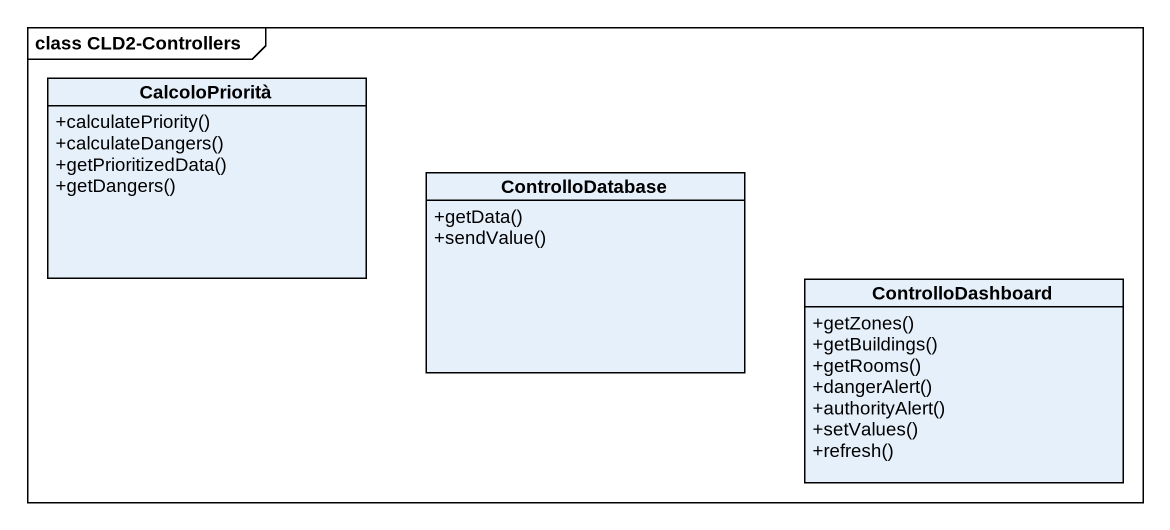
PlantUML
@startuml
mainframe class CLD2-Controllers
hide circle
hide empty members
skinparam classAttributeIconSize 0
class CalcoloPriorità {
  +calculatePriority()
  +calculateDangers()
  +getPrioritizedData()
  +getDangers()
}
class ControlloDatabase {
  +getData()
  +sendValue()
}
class ControlloDashboard {
  +getZones()
  +getBuildings()
  +getRooms()
  +dangerAlert()
  +authorityAlert()
  +setValues()
  +refresh()
}
@enduml
